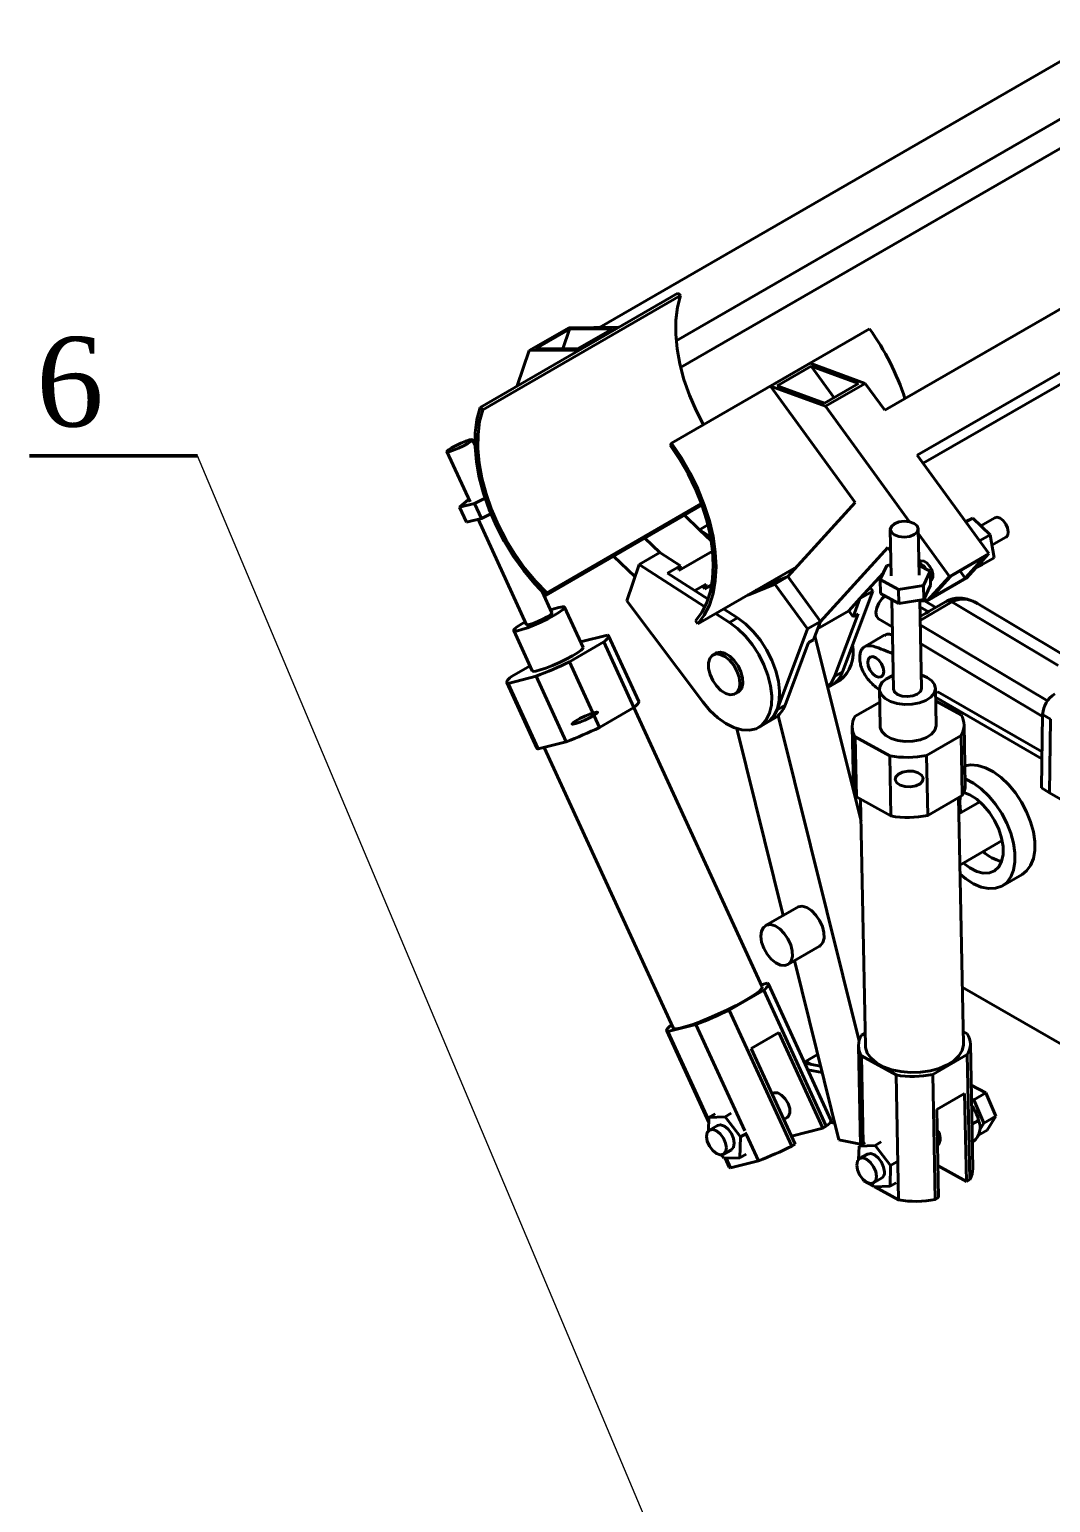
# Model space of a CAD drawing. Header units: millimetres. Extents: x -250 to 3947, y -1468 to 870.
# Drawn here: x 1563.4 to 1654.6, y 228.6 to 360.1 of the extents above; entities that cross this region are included whole.
import ezdxf

# ---------------------------------------------------------------- set-up
doc = ezdxf.new("R2010")
doc.units = ezdxf.units.MM
doc.styles.get("Standard").update_dxf_attribs({"font": 'times_0.ttf'})

msp = doc.modelspace()

# ---------------------------------------------------------------- linework, layer by layer
at = {"color": 7, "linetype": 'Continuous', "lineweight": 40}
for p, q in [((1614.3458, 333.4742), (1660.4279, 360.0769)), ((1621.1922, 332.2782), (1659.8596, 354.6004)), ((1689.3148, 354.6543), (1639.8173, 326.08)), ((1621.59, 329.8953), (1660.2854, 352.2337)), ((1692.2245, 350.6553), (1642.727, 322.081)), ((1690.216, 348.4548), (1643.2604, 321.3479)), ((1603.674, 326.3453), (1621.3517, 336.5504)), ((1603.9093, 326.1207), (1621.5869, 336.3258)), ((1621.3517, 336.5504), (1621.5869, 336.3258)), ((1611.5895, 333.4506), (1608.0539, 331.4096)), ((1608.6135, 331.5551), (1611.6541, 333.3104)), ((1611.6541, 333.3104), (1611.0674, 331.5762)), ((1616.0484, 333.4888), (1611.5895, 333.4506)), ((1611.6541, 333.3104), (1615.4888, 333.3433)), ((1615.4888, 333.3433), (1612.4482, 331.588)), ((1612.5129, 331.4478), (1616.0484, 333.4888)), ((1620.7791, 323.1343), (1638.4567, 333.3394)), ((1608.0539, 331.4096), (1606.9878, 328.2583)), ((1612.5129, 331.4478), (1608.0539, 331.4096)), ((1612.4482, 331.588), (1608.6135, 331.5551)), ((1629.6179, 328.2369), (1633.1534, 330.2779)), ((1633.1534, 330.2779), (1638.0716, 328.4794)), ((1633.2502, 330.0091), (1630.2097, 328.2539)), ((1637.4798, 328.4624), (1633.2502, 330.0091)), ((1633.2502, 330.0091), (1635.2938, 327.2005)), ((1629.6179, 328.2369), (1637.183, 317.8395)), ((1629.6179, 328.2369), (1634.536, 326.4384)), ((1630.2097, 328.2539), (1634.4392, 326.7071)), ((1634.4392, 326.7071), (1637.4798, 328.4624)), ((1638.0716, 328.4794), (1634.536, 326.4384)), ((1638.0716, 328.4794), (1639.8173, 326.08)), ((1603.674, 326.3453), (1603.9093, 326.1207)), ((1634.536, 326.4384), (1642.0384, 316.1272)), ((1600.7168, 322.4055), (1602.7858, 317.9004)), ((1603.2249, 322.9345), (1602.9887, 323.4488)), ((1620.7791, 323.1343), (1620.6385, 322.9803)), ((1642.727, 322.081), (1649.1282, 313.2832)), ((1603.1696, 317.7752), (1604.1145, 318.2239)), ((1602.5975, 318.083), (1601.8454, 317.4362)), ((1601.8454, 317.4362), (1603.1696, 317.7752)), ((1601.8454, 317.4362), (1602.4661, 316.0846)), ((1602.6832, 318.1237), (1602.5975, 318.083)), ((1603.1696, 317.7752), (1603.7903, 316.4237)), ((1609.5559, 309.5623), (1623.4899, 317.6062)), ((1609.6328, 309.7895), (1623.435, 317.7574)), ((1637.183, 317.8395), (1631.1576, 311.238)), ((1602.4661, 316.0846), (1603.7903, 316.4237)), ((1603.4983, 316.3489), (1607.8178, 306.9435)), ((1603.7903, 316.4237), (1604.6378, 316.8261)), ((1621.9302, 316.7059), (1623.2745, 315.4225)), ((1624.0243, 315.8554), (1623.2745, 315.4225)), ((1647.048, 316.1422), (1647.6711, 316.4387)), ((1647.6711, 316.4387), (1647.0804, 316.0977)), ((1647.6711, 316.4387), (1649.2273, 314.969)), ((1649.6422, 316.4855), (1648.3881, 315.7616)), ((1618.3947, 314.6648), (1619.7389, 313.3815)), ((1623.2745, 315.4225), (1624.2566, 314.7938)), ((1623.2745, 315.4225), (1624.3205, 314.4238)), ((1640.3138, 315.4442), (1640.3949, 311.3157)), ((1642.8944, 311.3648), (1642.8133, 315.4933)), ((1642.822, 315.0502), (1645.5927, 311.2422)), ((1649.2273, 314.969), (1648.2938, 314.4301)), ((1649.2273, 314.969), (1649.577, 312.9251)), ((1649.3881, 314.0295), (1650.6421, 314.7534)), ((1617.5116, 311.2127), (1615.591, 313.0463)), ((1617.8828, 312.31), (1619.7389, 313.3815)), ((1619.7389, 313.3815), (1621.5662, 312.2117)), ((1621.4192, 311.7773), (1624.4379, 313.52)), ((1634.0673, 307.239), (1640.0927, 313.8405)), ((1640.0927, 313.8405), (1640.3523, 313.4836)), ((1649.1282, 313.2832), (1645.5927, 311.2422)), ((1648.7401, 312.9863), (1645.6996, 311.231)), ((1647.0129, 311.0938), (1648.7401, 312.9863)), ((1647.1198, 311.0827), (1649.1282, 313.2832)), ((1616.7844, 309.0633), (1617.8828, 312.31)), ((1617.8828, 312.31), (1623.7559, 308.5501)), ((1621.5662, 312.2117), (1620.4172, 311.5484)), ((1621.4192, 311.7773), (1621.5662, 312.2117)), ((1623.1222, 307.0156), (1631.961, 312.1182)), ((1640.0121, 312.2394), (1639.4142, 310.9734)), ((1640.3756, 312.2992), (1640.0121, 312.2394)), ((1640.3555, 312.2959), (1640.3752, 312.3175)), ((1642.9246, 312.6076), (1642.8706, 312.5764)), ((1643.5265, 311.8991), (1642.8769, 312.2569)), ((1643.2772, 310.4411), (1643.8752, 311.7071)), ((1643.8752, 311.7071), (1643.5265, 311.8991)), ((1643.8752, 311.7071), (1643.8995, 310.4685)), ((1646.5541, 311.7243), (1647.0129, 311.0938)), ((1648.5164, 312.3128), (1648.0323, 312.0825)), ((1648.4732, 312.5655), (1648.5164, 312.3128)), ((1649.577, 312.9251), (1648.5164, 312.3128)), ((1620.4172, 311.5484), (1624.0371, 309.231)), ((1622.8502, 309.9908), (1623.8564, 310.5717)), ((1623.7095, 310.1373), (1623.5261, 310.381)), ((1623.8564, 310.5717), (1623.7095, 310.1373)), ((1623.7095, 310.1373), (1624.3628, 310.5144)), ((1630.0086, 310.5747), (1627.5836, 309.5912)), ((1629.3221, 310.4177), (1628.2907, 309.9994)), ((1629.2987, 310.5813), (1629.5294, 310.5374)), ((1629.7641, 310.6728), (1629.3221, 310.4177)), ((1629.5462, 310.7242), (1629.7806, 310.6795)), ((1631.1576, 311.238), (1629.7641, 310.6728)), ((1630.0086, 310.5747), (1631.1576, 311.238)), ((1632.9182, 306.5757), (1630.0086, 310.5747)), ((1634.0673, 307.239), (1631.1576, 311.238)), ((1637.6028, 309.28), (1639.6991, 311.5767)), ((1639.4142, 310.9734), (1641.0467, 310.0743)), ((1639.4142, 310.9734), (1639.4385, 309.7349)), ((1641.0467, 310.0743), (1643.2772, 310.4411)), ((1643.2772, 310.4411), (1643.3016, 309.2025)), ((1643.3016, 309.2025), (1643.8995, 310.4685)), ((1645.5927, 311.2422), (1643.5842, 309.0417)), ((1643.5842, 309.0417), (1647.1198, 311.0827)), ((1643.8919, 310.8566), (1643.9246, 310.8755)), ((1645.6996, 311.231), (1643.9723, 309.3386)), ((1643.9723, 309.3386), (1647.0129, 311.0938)), ((1610.0896, 307.9869), (1609.2108, 309.9006)), ((1609.6328, 309.7895), (1609.5559, 309.5623)), ((1623.5559, 300.0606), (1616.7844, 309.0633)), ((1628.4977, 310.1189), (1628.5058, 310.0866)), ((1636.0363, 302.7215), (1638.7518, 309.9433)), ((1636.5986, 308.1798), (1637.6028, 309.28)), ((1636.9879, 307.6447), (1637.6028, 309.28)), ((1638.7518, 309.9433), (1637.6028, 309.28)), ((1638.7518, 309.9433), (1638.5107, 310.2747)), ((1639.4385, 309.7349), (1641.0711, 308.8357)), ((1640.4368, 309.1851), (1640.5937, 301.1984)), ((1641.0467, 310.0743), (1641.0711, 308.8357)), ((1641.0711, 308.8357), (1643.3016, 309.2025)), ((1643.0933, 301.2475), (1642.9381, 309.1428)), ((1643.4373, 309.057), (1642.9394, 309.0751)), ((1643.3668, 309.3406), (1643.5842, 309.0417)), ((1643.4373, 309.057), (1644.3829, 308.4916)), ((1645.3084, 309.0259), (1643.7727, 308.1394)), ((1612.8807, 304.9046), (1611.2256, 308.5086)), ((1624.7157, 307.9356), (1625.9522, 307.144)), ((1625.4229, 308.3438), (1626.6594, 307.5522)), ((1633.8173, 306.5742), (1636.5986, 308.1798)), ((1637.4298, 307.8998), (1635.3292, 302.3133)), ((1636.9879, 307.6447), (1636.5986, 308.1798)), ((1636.9879, 307.6447), (1637.4298, 307.8998)), ((1642.9498, 308.5479), (1643.7164, 308.0895)), ((1643.4929, 307.9778), (1642.967, 307.6742)), ((1655.6604, 304.3056), (1648.1014, 308.825)), ((1606.6818, 306.4219), (1608.337, 302.8178)), ((1622.9185, 307.2956), (1623.1222, 307.0156)), ((1625.9522, 307.144), (1626.6594, 307.5522)), ((1630.2026, 299.3538), (1632.9182, 306.5757)), ((1632.9182, 306.5757), (1634.0673, 307.239)), ((1633.4523, 305.6037), (1634.0673, 307.239)), ((1639.2719, 307.4661), (1640.4848, 306.7409)), ((1611.648, 303.6322), (1614.7302, 305.4116)), ((1615.0405, 306.0181), (1612.6504, 305.4061)), ((1614.7302, 305.4116), (1617.4199, 299.555)), ((1617.8422, 300.0914), (1615.1526, 305.9479)), ((1630.9097, 299.762), (1633.0104, 305.3485)), ((1633.0104, 305.3485), (1633.4523, 305.6037)), ((1633.5844, 305.9548), (1637.7001, 289.3963)), ((1639.7736, 305.9951), (1638.0058, 304.9746)), ((1624.7352, 304.3978), (1624.47, 304.2447)), ((1637.5985, 304.2195), (1637.5924, 303.8254)), ((1640.3485, 304.4181), (1640.5284, 304.522)), ((1640.3485, 304.4181), (1640.5326, 304.308)), ((1606.4875, 302.3109), (1608.1334, 303.261)), ((1611.648, 303.6322), (1614.3377, 297.7757)), ((1636.0363, 302.7215), (1635.3292, 302.3133)), ((1643.6113, 302.2435), (1643.0693, 302.4681)), ((1606.0651, 301.7745), (1608.7548, 295.9179)), ((1608.6765, 302.3443), (1606.1772, 301.7043)), ((1606.1772, 301.7043), (1608.8668, 295.8477)), ((1608.6765, 302.3443), (1611.3662, 296.4877)), ((1634.7315, 301.3396), (1635.0988, 301.5516)), ((1635.0988, 301.5516), (1635.8059, 301.9598)), ((1639.344, 301.1738), (1639.4089, 297.8711)), ((1644.4079, 297.9693), (1644.343, 301.2721)), ((1626.4699, 300.7805), (1626.735, 300.9336)), ((1637.1862, 298.7826), (1639.3663, 300.0412)), ((1644.5699, 300.9528), (1644.3518, 300.8269)), ((1653.8585, 294.9783), (1644.3589, 300.4622)), ((1646.6311, 298.9085), (1644.3649, 300.1567)), ((1653.8679, 295.5851), (1644.5699, 300.9528)), ((1614.3377, 297.7757), (1617.4199, 299.555)), ((1628.8604, 274.6024), (1617.4048, 299.5463)), ((1629.2652, 298.1839), (1629.9723, 298.5921)), ((1630.2026, 299.3538), (1630.9097, 299.762)), ((1630.3011, 298.8324), (1637.5226, 269.7792)), ((1653.9202, 298.9376), (1653.8178, 292.369)), ((1653.9202, 298.9376), (1654.6271, 298.5149)), ((1654.6271, 298.5149), (1654.5248, 291.9463)), ((1626.5989, 297.6658), (1630.7434, 280.9918)), ((1628.5581, 297.7757), (1629.2652, 298.1839)), ((1636.9094, 297.8219), (1637.0149, 292.4549)), ((1647.0129, 292.6514), (1646.9075, 298.0184)), ((1611.3662, 296.4877), (1608.8668, 295.8477)), ((1609.4108, 295.987), (1620.9089, 270.9506)), ((1640.2671, 295.2347), (1637.1857, 296.9318)), ((1637.1857, 296.9318), (1637.2912, 291.5648)), ((1643.5485, 295.2784), (1646.6307, 297.0577)), ((1646.6307, 297.0577), (1646.7362, 291.6907)), ((1640.2671, 295.2347), (1640.3726, 289.8677)), ((1643.5485, 295.2784), (1643.6539, 289.9114)), ((1653.8178, 292.369), (1654.5248, 291.9463)), ((1654.5248, 291.9463), (1659.4837, 289.0836)), ((1640.3726, 289.8677), (1637.2912, 291.5648)), ((1637.6615, 291.3609), (1638.0941, 269.3478)), ((1643.6539, 289.9114), (1646.7362, 291.6907)), ((1646.8425, 269.5197), (1646.4104, 291.5027)), ((1648.3073, 291.1312), (1646.4389, 290.0526)), ((1646.5144, 291.0525), (1646.556, 291.5867)), ((1646.5287, 285.4857), (1650.3072, 287.667)), ((1650.3248, 283.6359), (1652.0926, 284.6564)), ((1631.9911, 281.7121), (1629.1626, 280.0792)), ((1631.1625, 276.615), (1633.9909, 278.2479)), ((1631.7474, 276.9527), (1635.7264, 260.9442)), ((1629.3163, 274.9334), (1628.7724, 274.7941)), ((1635.0146, 262.6996), (1629.4284, 274.8632)), ((1625.9238, 272.5475), (1629.006, 274.3268)), ((1629.006, 274.3268), (1634.5922, 262.1632)), ((1658.1817, 267.9863), (1646.7428, 274.5898)), ((1625.9238, 272.5475), (1631.51, 260.3839)), ((1622.9523, 271.2595), (1620.453, 270.6196)), ((1620.7633, 271.2261), (1620.7783, 271.2348)), ((1622.9523, 271.2595), (1627.3165, 261.7567)), ((1620.3409, 270.6897), (1624.0965, 262.5122)), ((1620.453, 270.6196), (1624.1014, 262.6753)), ((1630.3575, 270.5475), (1627.8826, 269.1188)), ((1634.2885, 261.9879), (1630.3575, 270.5475)), ((1637.7461, 270.2962), (1638.0718, 270.4842)), ((1647.191, 270.4221), (1646.8207, 270.626)), ((1627.8826, 269.1188), (1631.8137, 260.5592)), ((1633.8075, 268.5633), (1632.7469, 267.951)), ((1633.8075, 268.5633), (1633.8364, 268.5482)), ((1637.4693, 269.3355), (1637.6434, 260.4781)), ((1640.827, 266.7482), (1637.7456, 268.4454)), ((1637.7456, 268.4454), (1637.8993, 260.6258)), ((1644.1083, 266.792), (1647.1905, 268.5713)), ((1647.1905, 268.5713), (1647.4096, 257.4244)), ((1647.6864, 258.3851), (1647.4673, 269.532)), ((1632.665, 267.8157), (1632.7469, 267.951)), ((1634.0897, 267.5291), (1632.6728, 267.7988)), ((1632.7469, 267.951), (1633.2446, 267.6899)), ((1634.2313, 266.9594), (1632.9459, 267.204)), ((1640.827, 266.7482), (1641.0461, 255.6014)), ((1644.1083, 266.792), (1644.3274, 255.6451)), ((1647.5399, 265.8419), (1648.8481, 265.1557)), ((1629.842, 265.1128), (1629.7474, 265.0583)), ((1646.9518, 265.0932), (1644.4769, 263.6645)), ((1647.106, 257.2491), (1646.9518, 265.0932)), ((1647.5631, 264.6611), (1647.7874, 264.5434)), ((1648.8481, 265.1557), (1647.7874, 264.5434)), ((1647.7874, 264.5434), (1648.6676, 262.4469)), ((1648.8481, 265.1557), (1649.7282, 263.0592)), ((1624.6622, 263.2772), (1624.11, 262.9584)), ((1625.5515, 263.0124), (1624.11, 262.9584)), ((1626.1037, 263.3311), (1625.5515, 263.0124)), ((1626.9368, 261.2142), (1625.5515, 263.0124)), ((1644.4769, 263.6645), (1644.6311, 255.8204)), ((1649.7282, 263.0592), (1648.6676, 262.4469)), ((1649.7282, 263.0592), (1648.9771, 261.8184)), ((1624.11, 262.9584), (1624.0738, 261.7655)), ((1624.8704, 262.2428), (1624.1633, 261.8346)), ((1630.7953, 262.7765), (1631.0918, 262.9477)), ((1634.2885, 261.9879), (1631.487, 261.2706)), ((1634.2885, 261.9879), (1634.5922, 262.1632)), ((1635.3547, 262.4397), (1634.9605, 262.5148)), ((1648.9771, 261.8184), (1648.1945, 261.3667)), ((1648.6676, 262.4469), (1648.2894, 261.8223)), ((1626.8806, 259.362), (1626.9368, 261.2142)), ((1627.5273, 261.5551), (1626.9368, 261.2142)), ((1627.4846, 261.3907), (1628.5385, 259.0959)), ((1631.51, 260.3839), (1631.8137, 260.5592)), ((1637.6413, 260.5798), (1635.7264, 260.9442)), ((1637.5193, 260.4064), (1637.4831, 259.2135)), ((1638.0714, 260.7252), (1637.5193, 260.4064)), ((1638.9607, 260.4604), (1637.5193, 260.4064)), ((1639.5129, 260.7792), (1638.9607, 260.4604)), ((1640.346, 258.6622), (1638.9607, 260.4604)), ((1647.6397, 260.7643), (1647.7777, 260.8439)), ((1625.2055, 259.6113), (1625.4391, 259.308)), ((1625.4132, 259.6694), (1626.1203, 260.0777)), ((1625.4391, 259.308), (1626.8806, 259.362)), ((1625.5658, 259.3128), (1625.9271, 258.5261)), ((1625.6443, 259.3157), (1626.0392, 258.456)), ((1628.5385, 259.0959), (1626.0392, 258.456)), ((1627.4328, 259.6808), (1626.8806, 259.362)), ((1638.2796, 259.6908), (1637.5725, 259.2826)), ((1640.2898, 256.8101), (1640.346, 258.6622)), ((1640.8982, 258.981), (1640.346, 258.6622)), ((1647.106, 257.2491), (1644.5756, 258.6428)), ((1637.8997, 257.4109), (1637.9647, 257.2985)), ((1637.9637, 257.3507), (1637.9647, 257.2985)), ((1638.7738, 256.8529), (1637.9647, 257.2985)), ((1638.6147, 257.0594), (1638.8484, 256.7561)), ((1638.8224, 257.1175), (1639.5295, 257.5257)), ((1638.8484, 256.7561), (1640.2898, 256.8101)), ((1641.0461, 255.6014), (1638.9431, 256.7596)), ((1640.842, 257.1288), (1640.2898, 256.8101)), ((1647.106, 257.2491), (1647.4096, 257.4244)), ((1644.3274, 255.6451), (1644.6311, 255.8204))]:
    msp.add_line(p, q, dxfattribs=at)
at = {"lineweight": 50}
msp.add_line((1578.4256, 322.0231), (1563.4256, 322.0231), dxfattribs=at)
at = {"color": 6, "lineweight": 15}
msp.add_line((1639.0215, 178.3962), (1578.4256, 322.0231), dxfattribs=at)
at = {"color": 8, "linetype": 'Continuous', "lineweight": 40}
for p, q in [((1642.9738, 307.3254), (1645.8209, 308.969)), ((1645.8209, 308.969), (1655.3027, 303.3)), ((1654.3453, 300.1331), (1642.9816, 306.9272)), ((1643.0144, 305.2599), (1653.9171, 298.7414)), ((1648.2039, 262.6901), (1647.6086, 262.3464))]:
    msp.add_line(p, q, dxfattribs=at)
at = {"color": 7, "linetype": 'Continuous', "lineweight": 40, "flags": 128}
for points in [[(1623.635, 324.783), (1622.9725, 326.0597), (1622.3712, 327.4431), (1621.8825, 328.8375), (1621.5134, 330.2229), (1621.2694, 331.5788), (1621.1541, 332.8856), (1621.169, 334.1242), (1621.314, 335.2765), (1621.5869, 336.3258)], [(1609.5559, 309.5623), (1608.5235, 310.6293), (1607.5478, 311.8039), (1606.6431, 313.0689), (1605.8224, 314.4058), (1605.0979, 315.7952), (1604.48, 317.2168), (1603.9777, 318.6498), (1603.5985, 320.0735), (1603.3478, 321.4669), (1603.2292, 322.8099), (1603.2445, 324.0828), (1603.3935, 325.267), (1603.674, 326.3453)], [(1609.6328, 309.7895), (1608.6282, 310.8278), (1607.6788, 311.9708), (1606.7984, 313.2017), (1605.9998, 314.5026), (1605.2948, 315.8546), (1604.6935, 317.238), (1604.2048, 318.6324), (1603.8358, 320.0178), (1603.5918, 321.3737), (1603.4764, 322.6805), (1603.4913, 323.9191), (1603.6363, 325.0714), (1603.9093, 326.1207)], [(1601.3135, 322.5271), (1600.9711, 322.4174), (1600.7629, 322.3854), (1600.7206, 322.4358), (1600.8507, 322.5611), (1601.1333, 322.742), (1601.5255, 322.9512), (1601.9675, 323.1567), (1602.392, 323.3272), (1602.7344, 323.4368), (1602.9426, 323.4688), (1602.9849, 323.4184), (1602.8548, 323.2932), (1602.5722, 323.1122), (1602.18, 322.9031), (1601.738, 322.6976), (1601.3135, 322.5271)], [(1622.9185, 307.2956), (1623.4773, 308.0404), (1623.9206, 308.9219), (1624.242, 309.9272), (1624.4367, 311.0417), (1624.502, 312.2491), (1624.4368, 313.5318), (1624.2421, 314.8711), (1623.9207, 316.2474), (1623.4775, 317.6408), (1622.9187, 319.0308), (1622.2525, 320.3973), (1621.4887, 321.7202), (1620.6385, 322.9803)], [(1623.1222, 307.0156), (1623.6964, 307.7811), (1624.152, 308.687), (1624.4823, 309.7201), (1624.6824, 310.8654), (1624.7495, 312.1062), (1624.6824, 313.4244), (1624.4824, 314.8007), (1624.1522, 316.2152), (1623.6966, 317.6471), (1623.1223, 319.0756), (1622.4378, 320.4798), (1621.6529, 321.8394), (1620.7791, 323.1343)], [(1641.0886, 314.8103), (1640.6823, 314.957), (1640.4102, 315.1816), (1640.3137, 315.4499), (1640.4074, 315.7211), (1640.6772, 315.9539), (1641.0819, 316.1128), (1641.5599, 316.1736), (1642.0384, 316.1272), (1642.4447, 315.9805), (1642.7168, 315.7559), (1642.8134, 315.4876), (1642.7196, 315.2164), (1642.4499, 314.9836), (1642.0452, 314.8247), (1641.5672, 314.7638), (1641.0886, 314.8103)], [(1649.6422, 316.4855), (1649.8566, 316.5313), (1650.1259, 316.4451), (1650.3976, 316.2333), (1650.6305, 315.928), (1650.789, 315.5757), (1650.849, 315.2301), (1650.8014, 314.9437), (1650.6535, 314.7603), (1650.6421, 314.7534)], [(1643.9246, 310.8755), (1644.0065, 310.9417), (1644.116, 311.171), (1644.1201, 311.4872), (1644.0184, 311.842), (1643.8263, 312.1816), (1643.573, 312.4542), (1643.2972, 312.6183), (1643.0407, 312.6489), (1642.9246, 312.6076)], [(1639.8562, 309.5049), (1639.5575, 309.2437), (1639.283, 308.865), (1639.0982, 308.4398), (1639.0295, 308.0287), (1639.0865, 307.6903), (1639.2613, 307.4727), (1639.2719, 307.4661)], [(1607.7001, 307.1998), (1607.4029, 307.0294), (1607.011, 306.7776), (1606.7631, 306.5769), (1606.6778, 306.442), (1606.7612, 306.383), (1607.0072, 306.4042), (1607.3976, 306.5042), (1607.9034, 306.6754), (1608.4871, 306.9052), (1609.1054, 307.1766), (1609.7124, 307.4693), (1610.2632, 307.7618), (1610.7169, 308.0322), (1611.0397, 308.2606), (1611.2079, 308.43), (1611.2089, 308.5279), (1611.0426, 308.5469), (1610.7215, 308.4857), (1610.7215, 308.4857)], [(1607.8178, 306.9435), (1607.8628, 306.9236), (1608.0698, 306.955), (1608.4114, 307.064), (1608.8355, 307.2342), (1609.2776, 307.4395), (1609.6704, 307.6488), (1609.9541, 307.83), (1610.0855, 307.9558), (1610.0896, 307.9869)], [(1610.7215, 308.4857), (1610.2692, 308.3489), (1609.9719, 308.2432)], [(1625.9522, 307.144), (1626.675, 306.604), (1627.3663, 305.9322), (1628.003, 305.151), (1628.5637, 304.2866), (1629.0298, 303.368), (1629.3855, 302.4258), (1629.6191, 301.4917), (1629.7226, 300.5968), (1629.6926, 299.7713), (1629.5301, 299.0426), (1629.2406, 298.4352), (1628.8337, 297.9695), (1628.3231, 297.661), (1627.7259, 297.52), (1627.062, 297.5513), (1626.3536, 297.7538), (1625.6246, 298.1208), (1624.8993, 298.6399), (1624.2019, 299.2938), (1623.5559, 300.0606)], [(1626.6594, 307.5522), (1627.3821, 307.0122), (1628.0734, 306.3404), (1628.7101, 305.5592), (1629.2708, 304.6948), (1629.7369, 303.7762), (1630.0926, 302.834), (1630.3262, 301.8999), (1630.4297, 301.005), (1630.3997, 300.1795), (1630.2372, 299.4508), (1629.9477, 298.8434), (1629.5408, 298.3777), (1629.2652, 298.1839)], [(1614.7302, 305.4116), (1614.8772, 305.5328), (1614.9943, 305.6424), (1615.0808, 305.7395), (1615.1361, 305.8235), (1615.1598, 305.8938), (1615.1516, 305.9499), (1615.1118, 305.9915), (1615.0405, 306.0181)], [(1608.337, 302.8178), (1608.4163, 302.7789), (1608.6624, 302.8002), (1609.0527, 302.9002), (1609.5585, 303.0714), (1610.1422, 303.3012), (1610.7605, 303.5726), (1611.3676, 303.8653), (1611.9184, 304.1578), (1612.372, 304.4282), (1612.6949, 304.6566), (1612.8631, 304.826), (1612.8807, 304.9046)], [(1626.8109, 302.2574), (1626.6188, 302.8017), (1626.3247, 303.3202), (1625.9547, 303.767), (1625.5415, 304.1023), (1625.122, 304.2964), (1624.7335, 304.332), (1624.4103, 304.2059), (1624.1813, 303.9294), (1624.0668, 303.527), (1624.077, 303.0344), (1624.211, 302.4955), (1624.4568, 301.9582), (1624.7926, 301.4701), (1625.1886, 301.0746), (1625.6097, 300.8069), (1626.0183, 300.6908), (1626.3781, 300.7365), (1626.6573, 300.9401), (1626.831, 301.2834), (1626.8837, 301.7359), (1626.8109, 302.2574)], [(1624.7352, 304.3978), (1624.7906, 304.4265), (1625.1429, 304.4906), (1625.5477, 304.3926), (1625.9692, 304.1411), (1626.3699, 303.7586), (1626.7142, 303.2789), (1626.9715, 302.7448), (1627.1189, 302.2036), (1627.1434, 301.7035), (1627.0428, 301.2889), (1626.8259, 300.9966), (1626.735, 300.9336)], [(1638.9967, 302.3606), (1638.7247, 302.586), (1638.496, 302.9013), (1638.3455, 303.2586), (1638.2961, 303.6035), (1638.3552, 303.8835), (1638.514, 304.0559), (1638.7482, 304.0945), (1639.0221, 303.9934), (1639.2942, 303.7681), (1639.5228, 303.4527), (1639.6733, 303.0954), (1639.7228, 302.7505), (1639.6636, 302.4706), (1639.5048, 302.2982), (1639.2707, 302.2596), (1638.9967, 302.3606)], [(1606.4875, 302.3109), (1606.3405, 302.1896), (1606.2234, 302.08), (1606.1369, 301.9829), (1606.0816, 301.8989), (1606.058, 301.8286), (1606.0661, 301.7725), (1606.1059, 301.7309), (1606.1772, 301.7043)], [(1635.3292, 302.3133), (1635.0218, 301.7255), (1634.7205, 301.3837)], [(1640.5698, 302.419), (1640.4728, 302.3836), (1639.9597, 302.1244), (1639.5863, 301.7984), (1639.3802, 301.4297), (1639.3569, 301.0456), (1639.518, 300.6747), (1639.8516, 300.3445), (1640.3329, 300.0794), (1640.9262, 299.8991), (1641.5876, 299.817), (1642.2679, 299.8392), (1642.9168, 299.964), (1643.4861, 300.1822), (1643.9335, 300.4775), (1644.226, 300.8282), (1644.3417, 301.2081), (1644.2722, 301.5891), (1644.0225, 301.943), (1643.6113, 302.2435), (1643.6113, 302.2435)], [(1640.5937, 301.1984), (1640.6888, 300.9378), (1640.9596, 300.7127), (1641.3651, 300.5653), (1641.8433, 300.518), (1642.3217, 300.578), (1642.7272, 300.7363), (1642.9981, 300.9686), (1643.0933, 301.2396), (1643.0933, 301.2475)], [(1617.4199, 299.555), (1617.5668, 299.6763), (1617.6839, 299.7858), (1617.7705, 299.8829), (1617.8257, 299.967), (1617.8494, 300.0373), (1617.8422, 300.0914)], [(1612.2164, 298.1103), (1611.9716, 298.0584), (1611.8872, 298.0889), (1611.976, 298.1972), (1612.2245, 298.3669), (1612.5949, 298.572), (1613.0308, 298.7813), (1613.4658, 298.9631), (1613.8338, 299.0895), (1614.0786, 299.1415), (1614.1631, 299.111), (1614.0743, 299.0026), (1613.8257, 298.833), (1613.4553, 298.6279), (1613.0194, 298.4186), (1612.5844, 298.2368), (1612.2164, 298.1103)], [(1639.4089, 297.8711), (1639.4218, 297.7429), (1639.5829, 297.372), (1639.9165, 297.0417), (1640.3978, 296.7766), (1640.9911, 296.5964), (1641.6525, 296.5143), (1642.3328, 296.5364), (1642.9817, 296.6612), (1643.551, 296.8794), (1643.9984, 297.1748), (1644.2909, 297.5254), (1644.4066, 297.9053), (1644.4079, 297.9693)], [(1641.2095, 292.6191), (1640.8999, 292.8275), (1640.758, 293.0887), (1640.8054, 293.3631), (1641.035, 293.6088), (1641.4117, 293.7885), (1641.8783, 293.8748), (1642.3636, 293.8546), (1642.7939, 293.7309), (1643.1035, 293.5225), (1643.2454, 293.2613), (1643.198, 292.9869), (1642.9684, 292.7411), (1642.5917, 292.5614), (1642.1251, 292.4751), (1641.6398, 292.4954), (1641.2095, 292.6191)], [(1646.9795, 294.3506), (1647.4999, 294.4383), (1648.141, 294.3846), (1648.8208, 294.1714), (1649.5173, 293.8054), (1650.2082, 293.2985), (1650.8713, 292.6669), (1651.4853, 291.9309), (1652.0304, 291.1142), (1652.4892, 290.2431), (1652.8468, 289.3455), (1653.0918, 288.4502), (1653.2163, 287.5862), (1653.2163, 286.781), (1653.0918, 286.0607), (1652.8468, 285.4483), (1652.4892, 284.9636), (1652.0926, 284.6564)], [(1647.0027, 293.1716), (1647.053, 293.1509), (1647.7496, 292.7849), (1648.4405, 292.2779), (1649.1036, 291.6463), (1649.7176, 290.9104), (1650.2627, 290.0937), (1650.7214, 289.2226), (1651.079, 288.3249), (1651.324, 287.4297), (1651.4485, 286.5656), (1651.4485, 285.7605), (1651.324, 285.0402), (1651.079, 284.4278), (1650.7214, 283.9431), (1650.2627, 283.6016), (1649.7176, 283.4143), (1649.1036, 283.3872), (1648.4405, 283.5212), (1647.7496, 283.812), (1647.053, 284.2502), (1646.5448, 284.6634)], [(1646.878, 291.967), (1647.4219, 291.7489), (1648.0327, 291.3581), (1648.622, 290.829), (1649.1623, 290.1862), (1649.6285, 289.4599), (1649.9986, 288.684), (1650.2554, 287.8947), (1650.3869, 287.1291), (1650.3869, 286.4228), (1650.2554, 285.8089), (1649.9986, 285.3162), (1649.6285, 284.9676), (1649.1623, 284.7795), (1648.622, 284.7606), (1648.0327, 284.9119), (1647.4219, 285.2262), (1646.8428, 285.6671)], [(1646.6107, 290.1518), (1646.5805, 290.3122), (1646.5144, 291.0525)], [(1631.9911, 281.7121), (1632.0828, 281.7561), (1632.4427, 281.8018), (1632.8513, 281.6857), (1633.2723, 281.418), (1633.6683, 281.0225), (1634.0041, 280.5344), (1634.25, 279.9971), (1634.3839, 279.4582), (1634.3941, 278.9656), (1634.2796, 278.5632), (1634.0506, 278.2867), (1633.9909, 278.2479)], [(1628.8216, 278.6023), (1628.7488, 279.1239), (1628.8015, 279.5764), (1628.9752, 279.9197), (1629.2544, 280.1233), (1629.6143, 280.169), (1630.0229, 280.0529), (1630.4439, 279.7852), (1630.8399, 279.3897), (1631.1757, 278.9016), (1631.4215, 278.3642), (1631.5555, 277.8253), (1631.5657, 277.3328), (1631.4512, 276.9304), (1631.2222, 276.6539), (1630.899, 276.5278), (1630.5105, 276.5634), (1630.091, 276.7575), (1629.6778, 277.0928), (1629.3078, 277.5396), (1629.0137, 278.0581), (1628.8216, 278.6023)], [(1629.006, 274.3268), (1629.153, 274.4481), (1629.2701, 274.5576), (1629.3566, 274.6548), (1629.4119, 274.7388), (1629.4356, 274.8091), (1629.4274, 274.8652), (1629.3876, 274.9067), (1629.3163, 274.9334)], [(1620.9089, 270.9506), (1620.9624, 270.9032), (1621.182, 270.8802), (1621.5531, 270.9347), (1622.0607, 271.0647), (1622.6839, 271.2648), (1623.3972, 271.5267), (1624.1714, 271.8398), (1624.9748, 272.1912), (1625.7745, 272.5667), (1626.5377, 272.9507), (1627.2333, 273.3275), (1627.8328, 273.6818), (1628.3115, 273.9991), (1628.6499, 274.2663), (1628.8342, 274.4724), (1628.8604, 274.6024)], [(1620.7633, 271.2261), (1620.6163, 271.1049), (1620.4992, 270.9953), (1620.4127, 270.8982), (1620.3574, 270.8142), (1620.3338, 270.7439), (1620.3419, 270.6877), (1620.3817, 270.6462), (1620.453, 270.6196)], [(1638.0941, 269.3478), (1638.1065, 269.1882), (1638.2625, 268.6989), (1638.5907, 268.2397), (1639.0777, 267.8293), (1639.7035, 267.4847), (1640.4424, 267.2198), (1641.2644, 267.0456), (1642.1356, 266.9691), (1643.0204, 266.9935), (1643.8826, 267.1179), (1644.6869, 267.337), (1645.4004, 267.642), (1645.9939, 268.0204), (1646.443, 268.4566), (1646.7294, 268.9328), (1646.8413, 269.4295), (1646.8425, 269.5197)], [(1629.842, 265.1128), (1629.9497, 265.1565), (1630.2633, 265.141), (1630.608, 264.9564), (1630.9311, 264.6308), (1631.1836, 264.2138), (1631.327, 263.7688), (1631.3395, 263.3636), (1631.2191, 263.0599), (1631.0918, 262.9477)], [(1625.6721, 260.2417), (1625.6048, 260.6712), (1625.4132, 261.1129), (1625.1264, 261.4997), (1624.7882, 261.7727), (1624.45, 261.8902), (1624.1632, 261.8345), (1623.9716, 261.614), (1623.9043, 261.2623), (1623.9716, 260.8328), (1624.1632, 260.3911), (1624.45, 260.0043), (1624.7882, 259.7313), (1625.1264, 259.6138), (1625.4132, 259.6695), (1625.6048, 259.89), (1625.6721, 260.2417)], [(1626.1203, 260.0777), (1626.1203, 260.0777), (1626.3119, 260.2982), (1626.3792, 260.65), (1626.3119, 261.0794), (1626.1203, 261.5211), (1625.8336, 261.9079), (1625.4953, 262.1809), (1625.1571, 262.2985), (1624.8704, 262.2428)], [(1634.5922, 262.1632), (1634.7391, 262.2845), (1634.8563, 262.394), (1634.9428, 262.4912), (1634.9981, 262.5752), (1635.0217, 262.6455), (1635.0146, 262.6996)], [(1637.3136, 258.7103), (1637.3808, 258.2809), (1637.5724, 257.8391), (1637.8592, 257.4523), (1638.1974, 257.1794), (1638.5357, 257.0618), (1638.8224, 257.1175), (1639.014, 257.338), (1639.0813, 257.6898), (1639.014, 258.1192), (1638.8224, 258.561), (1638.5357, 258.9478), (1638.1974, 259.2207), (1637.8592, 259.3383), (1637.5724, 259.2826), (1637.3808, 259.0621), (1637.3136, 258.7103)], [(1639.7884, 258.098), (1639.7211, 258.5274), (1639.5295, 258.9692), (1639.2428, 259.356), (1638.9045, 259.6289), (1638.5663, 259.7465), (1638.2796, 259.6908)]]:
    msp.add_lwpolyline(points, dxfattribs=at)
at = {"color": 7, "linetype": 'Continuous', "lineweight": 40}
for centre, radius, start, end in [((1620.7172, 320.3953), 21.96, 17.83624, 36.117299), ((1642.5092, 311.3263), 1.1675, 29.385118, 71.822741), ((1633.8278, 304.4612), 3.189, 308.3363, 12.230677), ((1595.9771, 335.7146), 35.7051, 290.834827, 296.033558), ((1633.9675, 303.4187), 2.1831, 301.212918, 341.376151), ((1633.9835, 303.4058), 2.1638, 301.025593, 341.563476), ((1656.2571, 298.7881), 2.3417, 122.476093, 176.339053), ((1628.1499, 300.0381), 2.1638, 301.025593, 341.563476), ((1628.857, 300.4463), 2.1638, 301.025593, 341.563476), ((1638.6098, 297.8569), 1.6981, 146.965793, 213.007133), ((1645.2071, 297.9835), 1.6981, 326.965124, 33.008454), ((1598.6699, 329.8511), 35.6974, 290.834074, 296.033916), ((1608.8731, 295.9823), 0.1347, 208.550309, 267.34248), ((1641.7943, 303.7697), 8.6705, 259.855285, 281.672083), ((1638.7583, 292.5083), 1.7443, 181.753082, 212.743598), ((1645.2657, 292.6346), 1.7474, 327.304252, 0.550964), ((1641.8998, 298.403), 8.6708, 259.855659, 281.671709), ((1651.04, 289.2267), 3.5142, 226.263897, 257.0571), ((1610.2551, 304.625), 35.6998, 290.834247, 296.033743), ((1639.1697, 269.3704), 1.6981, 146.965793, 213.007133), ((1645.767, 269.497), 1.6981, 326.965124, 33.008454), ((1642.3542, 275.2832), 8.6705, 259.855285, 281.672083), ((1644.1612, 261.6442), 4.1758, 14.503889, 35.160696), ((1643.6232, 261.1021), 1.1422, 323.438593, 38.813324), ((1646.7273, 262.0587), 1.6059, 310.8488, 23.148578), ((1615.8407, 292.4628), 35.7013, 290.834451, 296.033737), ((1626.0454, 258.5904), 0.1346, 208.527233, 267.365556), ((1639.1987, 258.0201), 0.5949, 303.786895, 7.525492), ((1645.9391, 258.3683), 1.7474, 327.304517, 0.550699), ((1642.5733, 264.1369), 8.6711, 259.855988, 281.67138)]:
    msp.add_arc(centre, radius, start, end, dxfattribs=at)
at = {"color": 8, "linetype": 'Continuous', "lineweight": 40}
msp.add_arc((1645.5189, 308.5859), 0.4878, 51.751479, 115.575564, dxfattribs=at)
msp.add_ellipse((1647.5443, 305.0803), major_axis=(-1.3954, 4.0386), ratio=0.66200165, start_param=5.61633117, end_param=6.41040725, dxfattribs=at)
at = {"color": 7, "linetype": 'Continuous', "lineweight": 40}
for centre, major_axis, ratio, start_param, end_param in [((1643.2013, 306.6548), (1.1985, 1.4345), 0.43627382, 0.69864238, 0.87215844), ((1645.189, 307.8023), (1.4847, -0.2564), 0.22858009, 2.8737925, 3.04730855)]:
    msp.add_ellipse(centre, major_axis=major_axis, ratio=ratio, start_param=start_param, end_param=end_param, dxfattribs=at)
for points, knots in [([(1648.1023, 308.8141), (1648.0678, 308.8381), (1647.8386, 308.9976), (1647.3808, 309.1798), (1646.7576, 309.3313), (1646.1591, 309.3292), (1645.6723, 309.2144), (1645.407, 309.0769), (1645.3084, 309.0259)], [0, 0, 0, 0, 0.04163095, 0.27652793, 0.49205388, 0.69307037, 0.88596149, 1, 1, 1, 1]), ([(1640.3485, 304.4181), (1640.0629, 304.5376), (1639.4671, 304.7867), (1638.7168, 305.0774), (1638.161, 305.0743), (1637.8585, 304.8956), (1637.6626, 304.6034), (1637.6199, 304.3473), (1637.5985, 304.2195)], [0, 0, 0, 0, 0.25151737, 0.52451392, 0.65582836, 0.7863213, 0.89335106, 1, 1, 1, 1]), ([(1640.4988, 306.0291), (1640.4462, 306.0471), (1640.246, 306.1154), (1639.9889, 306.1092), (1639.8366, 306.0064), (1639.7866, 305.9727)], [0, 0, 0, 0, 0.19314901, 0.73552186, 1, 1, 1, 1]), ([(1639.3451, 301.1184), (1639.0652, 301.3437), (1638.6364, 301.6888), (1638.1181, 302.3204), (1637.8267, 302.8536), (1637.6435, 303.3726), (1637.6094, 303.6746), (1637.5924, 303.8254)], [0, 0, 0, 0, 0.34165402, 0.52346816, 0.70414686, 0.85233499, 1, 1, 1, 1])]:
    msp.add_open_spline(points, degree=3, knots=knots, dxfattribs=at)

# ---------------------------------------------------------------- texts
at = {"lineweight": 20, "insert": (1564.0225, 332.6381), "char_height": 8, "attachment_point": 1}
msp.add_mtext_dynamic_manual_height_columns('6', width=21.085555, gutter_width=17.5, heights=[0], dxfattribs=at)

doc.saveas('drawing.dxf')
